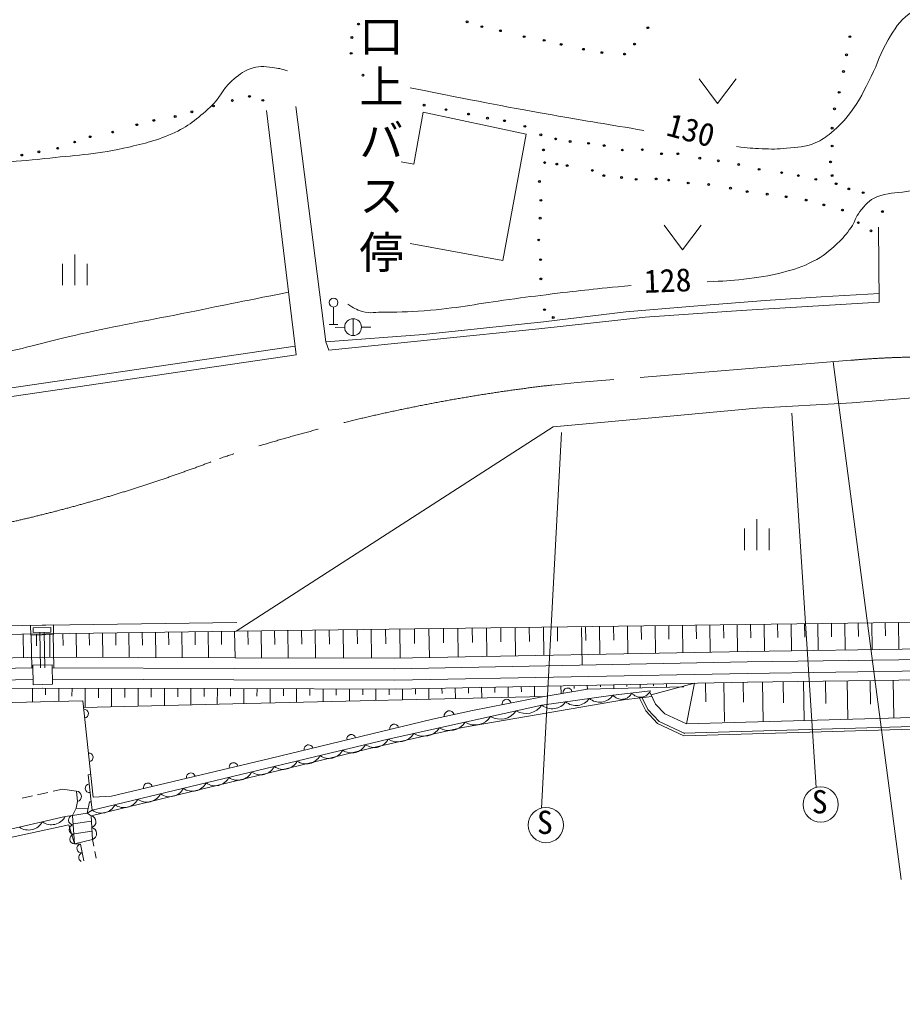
# Model space of a CAD drawing. Units: millimetres, scale not verified. Extents: x 40000 to 680000, y 20000 to 380000.
# Drawn here: x 307133 to 357260, y 261297 to 316409 of the extents above; entities that cross this region are included whole.
import ezdxf
from ezdxf.enums import TextEntityAlignment as Align

# ---------------------------------------------------------------- set-up
doc = ezdxf.new("R2010")
doc.units = ezdxf.units.MM
doc.header["$LTSCALE"] = 1000
doc.linetypes.add('CHAIN', pattern=[18.5, 12, -1.5, 3.5, -1.5])
for name, color, linetype, lineweight in [('M-BGD', 7, 'Continuous', 13), ('M-BMK', 2, 'CHAIN', 13), ('M-STR-HTXT', 7, 'Continuous', 13)]:
    doc.layers.add(name, color=color, linetype=linetype, lineweight=lineweight)
doc.layers.add('M-BMK-HTXT', color=7, linetype='Continuous')
doc.styles.add('ＭＳ ゴシック', font='')
doc.styles.get('ＭＳ ゴシック').set_extended_font_data('MS Gothic')

msp = doc.modelspace()

# ---------------------------------------------------------------- linework, layer by layer
at = {"layer": 'M-BGD'}
for p, q in [((345707, 313047), (346757, 311647)), ((346757, 311647), (347807, 313047)), ((322823, 311462), (324531, 298122)), ((322842, 297369), (321151, 311240)), ((330043, 311145), (329519, 308192)), ((335891, 309897), (330043, 311145)), ((334567, 302726), (335891, 309897)), ((329519, 308192), (328809, 308332)), ((343727, 304742), (344777, 303342)), ((344777, 303342), (345827, 304742)), ((355927, 300360), (355896, 304618)), ((329309, 303693), (334567, 302726)), ((310278, 301320), (310278, 303070)), ((309578, 301320), (309578, 302545)), ((310978, 301320), (310978, 302545)), ((345864, 300171), (349461, 300455)), ((349461, 300455), (352647, 300675)), ((352647, 300675), (355959, 300865)), ((324964, 299089), (324964, 300089)), ((336874, 299256), (341543, 299824)), ((341543, 299824), (345864, 300171)), ((342647, 299508), (348104, 299887)), ((348104, 299887), (355927, 300360)), ((326071, 299424), (326071, 298471)), ((336622, 298846), (342647, 299508)), ((324700, 297645), (336622, 298846)), ((324714, 299089), (325214, 299089)), ((325595, 298936), (325059, 298923)), ((327083, 298953), (326548, 298950)), ((330061, 298530), (336874, 299256)), ((324531, 298122), (330061, 298530)), ((322782, 297861), (298107, 294234)), ((324531, 298122), (324700, 297645)), ((298032, 293741), (322842, 297369)), ((354396, 294655), (358276, 294970)), ((343860, 293866), (348970, 294340)), ((348970, 294340), (354396, 294655)), ((337435, 293288), (343860, 293866)), ((350970, 294057), (352358, 272823)), ((337435, 293288), (319440, 281684)), ((337906, 292970), (336759, 271655)), ((348990, 286296), (348990, 288046)), ((348290, 286296), (348290, 287521)), ((349690, 286296), (349690, 287521)), ((188422, 280415), (319464, 282185)), ((319440, 281684), (370423, 282373)), ((356272, 282182), (356282, 281420)), ((357034, 282192), (357054, 280669)), ((188430, 279915), (319440, 281684)), ((307763, 282023), (309063, 282048)), ((307773, 281474), (307763, 282023)), ((307916, 281876), (308915, 281895)), ((307920, 281626), (307916, 281876)), ((308920, 281645), (307920, 281626)), ((308300, 281633), (308338, 279614)), ((308540, 281638), (308578, 279618)), ((308915, 281895), (308920, 281645)), ((309063, 282048), (309073, 281498)), ((315600, 281633), (315610, 280913)), ((316350, 281643), (316370, 280192)), ((317100, 281653), (317110, 280921)), ((317850, 281663), (317870, 280188)), ((318600, 281673), (318610, 280929)), ((319350, 281683), (319370, 280183)), ((319350, 281683), (319370, 280183)), ((320100, 281693), (320110, 280937)), ((320850, 281703), (320871, 280179)), ((321612, 281714), (321623, 280945)), ((322375, 281724), (322396, 280174)), ((323150, 281735), (323161, 280953)), ((323925, 281745), (323946, 280169)), ((324713, 281756), (324724, 280961)), ((325501, 281766), (325522, 280165)), ((326302, 281777), (326313, 280970)), ((327103, 281788), (327124, 280160)), ((327917, 281799), (327928, 280980)), ((328731, 281810), (328753, 280162)), ((329555, 281821), (329566, 281000)), ((330379, 281832), (330401, 280194)), ((331198, 281843), (331209, 281027)), ((332017, 281854), (332039, 280226)), ((332831, 281865), (332842, 281054)), ((333645, 281876), (333667, 280258)), ((334454, 281887), (334465, 281080)), ((335263, 281898), (335285, 280289)), ((336068, 281909), (336079, 281107)), ((336872, 281920), (336894, 280321)), ((337672, 281931), (337683, 281134)), ((339040, 281902), (339080, 279763)), ((339266, 281952), (339277, 281160)), ((340061, 281963), (340082, 280383)), ((340851, 281974), (340862, 281186)), ((341641, 281984), (341662, 280414)), ((342426, 281995), (342437, 281212)), ((343211, 282005), (343232, 280444)), ((343992, 282016), (344002, 281238)), ((344772, 282027), (344793, 280475)), ((345548, 282037), (345559, 281264)), ((346324, 282048), (346345, 280505)), ((347095, 282058), (347106, 281289)), ((347867, 282068), (347887, 280535)), ((348633, 282079), (348644, 281313)), ((349400, 282089), (349420, 280560)), ((350164, 282099), (350175, 281335)), ((350929, 282110), (350950, 280582)), ((351693, 282120), (351703, 281356)), ((352457, 282130), (352477, 280604)), ((353220, 282141), (353231, 281378)), ((353984, 282151), (354004, 280625)), ((354747, 282161), (354757, 281399)), ((355509, 282172), (355530, 280647)), ((307351, 281521), (307369, 280195)), ((309073, 281498), (307773, 281474)), ((307803, 281474), (307838, 279604)), ((308101, 281531), (308110, 280868)), ((308851, 281541), (308869, 280214)), ((309043, 281497), (309078, 279628)), ((309601, 281552), (309610, 280882)), ((310351, 281562), (310369, 280210)), ((311100, 281572), (311110, 280890)), ((311850, 281582), (311869, 280205)), ((312600, 281592), (312610, 280898)), ((313350, 281602), (313369, 280201)), ((314100, 281612), (314110, 280906)), ((314850, 281622), (314869, 280196)), ((348437, 280546), (328440, 280156)), ((369370, 280844), (348437, 280546)), ((308437, 280216), (291328, 279882)), ((319370, 280183), (308437, 280216)), ((328440, 280156), (319370, 280183)), ((367893, 280223), (348447, 279946)), ((307890, 279605), (292448, 279304)), ((307887, 279755), (308987, 279776)), ((307908, 278655), (307887, 279755)), ((308987, 279776), (309008, 278677)), ((319342, 279583), (308990, 279614)), ((328445, 279556), (319342, 279583)), ((348447, 279946), (328445, 279556)), ((367901, 279573), (348458, 279296)), ((307903, 278955), (292457, 278654)), ((319311, 278933), (309003, 278964)), ((328450, 278906), (319311, 278933)), ((348458, 279296), (328450, 278906)), ((369151, 279091), (348466, 278796)), ((354116, 278877), (354147, 276703)), ((355425, 278895), (355445, 277547)), ((356735, 278914), (356765, 276778)), ((308452, 278466), (290590, 278117)), ((307868, 278454), (307883, 277669)), ((309008, 278677), (307908, 278655)), ((319288, 278433), (308432, 278466)), ((308618, 278465), (308616, 278079)), ((309368, 278463), (309365, 277705)), ((310118, 278461), (310116, 277997)), ((310868, 278458), (310864, 277361)), ((311618, 278456), (311616, 277918)), ((312368, 278454), (312364, 277397)), ((313118, 278452), (313116, 277933)), ((313868, 278449), (313865, 277433)), ((314618, 278447), (314616, 277949)), ((315368, 278445), (315365, 277469)), ((316118, 278443), (316116, 277965)), ((316868, 278440), (316865, 277505)), ((317618, 278438), (317616, 277980)), ((318368, 278436), (318365, 277540)), ((319118, 278434), (319116, 277996)), ((328454, 278406), (319288, 278433)), ((319868, 278432), (319865, 277576)), ((320618, 278429), (320616, 278012)), ((321368, 278427), (321365, 277612)), ((322118, 278425), (322116, 278027)), ((322868, 278423), (322865, 277648)), ((323618, 278420), (323616, 278043)), ((324368, 278418), (324365, 277684)), ((325117, 278416), (325116, 278059)), ((325867, 278414), (325865, 277720)), ((326617, 278411), (326616, 278074)), ((327367, 278409), (327366, 277756)), ((328117, 278407), (328117, 278088)), ((348471, 278796), (328454, 278406)), ((328867, 278414), (328880, 277792)), ((329617, 278428), (329623, 278119)), ((330367, 278443), (330379, 277828)), ((331117, 278458), (331123, 278152)), ((331867, 278472), (331879, 277864)), ((332617, 278487), (332623, 278184)), ((333367, 278502), (333378, 277899)), ((334116, 278516), (334122, 278217)), ((334866, 278531), (334878, 277935)), ((335616, 278545), (335622, 278249)), ((336366, 278560), (336377, 277971)), ((339369, 278410), (336716, 277957)), ((337116, 278575), (337121, 278318)), ((337866, 278589), (337874, 278152)), ((338616, 278604), (338619, 278441)), ((339321, 278402), (344837, 278533)), ((339365, 278619), (339370, 278403)), ((340115, 278633), (340117, 278527)), ((340865, 278648), (340869, 278439)), ((341615, 278663), (341617, 278559)), ((342365, 278677), (342369, 278474)), ((345442, 278737), (342981, 278076)), ((343115, 278692), (343117, 278592)), ((343865, 278706), (343868, 278510)), ((345442, 278737), (344996, 276430)), ((346074, 278749), (346095, 277683)), ((347107, 278770), (347150, 276570)), ((348207, 278791), (348229, 277657)), ((349307, 278808), (349339, 276564)), ((350475, 278825), (350492, 277623)), ((351643, 278841), (351674, 276631)), ((352879, 278859), (352897, 277586)), ((319247, 277562), (336902, 277984)), ((342321, 277887), (342682, 277165)), ((342455, 277954), (342807, 277251)), ((342924, 278189), (343242, 277555)), ((310732, 277738), (290668, 277248)), ((310765, 277359), (319247, 277562)), ((342807, 277251), (343444, 276572)), ((343242, 277555), (343757, 277006)), ((342682, 277165), (343354, 276449)), ((343757, 277006), (344996, 276430)), ((367311, 277075), (344996, 276430)), ((343354, 276449), (344840, 275759)), ((343444, 276572), (344903, 275895)), ((366863, 276536), (344836, 275901)), ((366868, 276386), (344840, 275751)), ((311172, 273560), (311030, 273544)), ((311030, 273544), (311208, 272012)), ((307287, 272217), (307873, 272348)), ((308166, 272413), (308751, 272545)), ((309044, 272610), (309581, 272730)), ((309581, 272730), (310380, 272615)), ((310152, 271241), (310975, 271363)), ((310152, 271241), (310262, 269626)), ((310358, 271658), (311029, 271626)), ((311283, 269876), (311206, 271216)), ((309937, 270704), (310262, 269626)), ((310184, 270765), (311224, 270909)), ((310223, 270196), (311256, 270340)), ((311283, 269876), (310262, 269626)), ((310262, 269626), (310592, 269613)), ((310592, 269613), (310794, 268660)), ((311359, 269490), (311283, 269876)), ((311493, 268810), (311417, 269196))]:
    msp.add_line(p, q, dxfattribs=at)
for points in [[(336716, 277957), (332851, 277199), (330588, 276693), (321354, 274463), (312365, 272338), (311311, 272267), (310725, 277738)], [(343029, 277981), (341415, 277799), (332285, 276217), (327396, 275130)], [(336784, 277498), (340826, 278063), (342946, 278312)], [(311268, 271529), (328069, 275561), (336784, 277498)], [(327396, 275130), (319509, 273210), (311206, 271216)], [(309733, 271173), (310152, 271241), (310358, 271658), (310428, 272021), (310380, 272615)], [(311206, 271216), (310975, 271363), (311268, 271529), (311208, 272012), (311106, 272007), (310975, 271363)], [(286920, 265759), (290638, 266685), (298034, 268467), (309733, 271173)], [(287756, 261297), (286982, 265225), (299483, 268424), (309937, 270704)]]:
    msp.add_lwpolyline(points, dxfattribs=at)
at = {"layer": 'M-BGD', "lineweight": 25}
for centre in [(326381, 316147), (332542, 316273), (333384, 316000), (334435, 315768), (342805, 315937), (326007, 315383), (335781, 315432), (336917, 315222), (354270, 315432), (337884, 314990), (339146, 314717), (342048, 315011), (325960, 314486), (340197, 314528), (341480, 314443), (354077, 314401), (326633, 313245), (353909, 313455), (320192, 312042), (353660, 312271), (318146, 311497), (319220, 311808), (320949, 311818), (330103, 311541), (353397, 311336), (315978, 310902), (316922, 311163), (331344, 311289), (332627, 311037), (333699, 310805), (313800, 310434), (314763, 310677), (334666, 310658), (335823, 310343), (353257, 310237), (311155, 309752), (312426, 310014), (336727, 309859), (310267, 309453), (337569, 309628), (338389, 309480), (339440, 309375), (340323, 309249), (353257, 309228), (307267, 308710), (308239, 308897), (309305, 309098), (336880, 309002), (341354, 308997), (342490, 309018), (343583, 308786), (344508, 308786), (336943, 308287), (337632, 308198), (338220, 308113), (345749, 308534), (346801, 308387), (347957, 308177), (353173, 308324), (339650, 307840), (340302, 307546), (349114, 307903), (350397, 307714), (351343, 307546), (353257, 307546), (336648, 307214), (341312, 307441), (342132, 307335), (343268, 307356), (343983, 307293), (345097, 307125), (346254, 307041), (352331, 307335), (353488, 307083), (347495, 306831), (348441, 306641), (349577, 306494), (354203, 306789), (355023, 306578), (336733, 306142), (350649, 306347), (351785, 306158), (352794, 305884), (353846, 305590), (356117, 305506), (336691, 305132), (354750, 304875), (355465, 304412), (336606, 303892), (336712, 302777), (336733, 301684), (336936, 299936), (337431, 299496)]:
    msp.add_circle(centre, 50, dxfattribs=at)
at = {"layer": 'M-BGD'}
for centre, radius in [((324964, 300339), 250), ((326071, 298948), 477), ((352613, 271856), 1000), ((337014, 270689), 1000)]:
    msp.add_circle(centre, radius, dxfattribs=at)
for centre, radius, start, end in [((338250, 278219), 250, 9.6758, 189.6758), ((334784, 277578), 250, 11.096, 191.0973), ((338719, 278396), 921, 230.3493, 325.5577), ((340066, 278584), 921, 230.3493, 325.5577), ((341318, 278448), 625, 218.0119, 335.3634), ((342378, 278572), 625, 218.0119, 335.3634), ((310802, 277016), 250, 276.1167, 96.1167), ((335890, 278091), 1072, 238.6087, 326.4537), ((337372, 278208), 921, 230.3493, 325.5577), ((331530, 276876), 294, 17.8891, 187.3344), ((332985, 277445), 1072, 238.6087, 326.4537), ((334438, 277768), 1072, 238.6087, 326.4537), ((328401, 276165), 250, 13.5779, 193.5779), ((330080, 276800), 1072, 238.6087, 326.4537), ((331533, 277123), 1072, 238.6087, 326.4537), ((325971, 275578), 250, 13.5779, 193.5779), ((328628, 276477), 1072, 238.6087, 326.4537), ((323541, 274991), 250, 13.5774, 193.5787), ((325994, 275666), 886, 234.9044, 332.0877), ((327286, 275976), 886, 234.9044, 332.0877), ((311068, 274530), 250, 276.1168, 96.1155), ((323409, 275046), 886, 234.9044, 332.0877), ((324701, 275356), 886, 234.9044, 332.0877), ((319293, 273976), 250, 13.298, 193.2993), ((320824, 274425), 886, 234.9044, 332.0877), ((322117, 274735), 886, 234.9044, 332.0877), ((316860, 273400), 250, 13.2992, 193.2992), ((318239, 273805), 886, 234.9044, 332.0877), ((319532, 274115), 886, 234.9044, 332.0877), ((311119, 272778), 250, 96.6268, 276.6268), ((314427, 272825), 250, 13.2992, 193.2992), ((316947, 273495), 886, 234.9044, 332.0877), ((310351, 272314), 303, 284.5771, 84.5231), ((314362, 272874), 886, 234.9044, 332.0877), ((315655, 273184), 886, 234.9044, 332.0877), ((311777, 272254), 886, 234.9044, 332.0877), ((313070, 272564), 886, 234.9044, 332.0877), ((308950, 271599), 892, 234.6008, 331.4516), ((310191, 270974), 271, 98.2838, 269.5482), ((311125, 270875), 350, 289.8814, 76.635), ((307650, 271299), 892, 234.6008, 331.4516), ((310228, 270435), 271, 98.2838, 269.5482), ((310264, 269897), 271, 98.2838, 269.5482), ((311164, 270205), 350, 289.8814, 76.635), ((310654, 269362), 258, 103.8539, 280.0965), ((310761, 268857), 258, 103.8539, 242.5265)]:
    msp.add_arc(centre, radius, start, end, dxfattribs=at)
for points, knots in [([(347837, 309195), (348519, 309112), (348720, 309086), (349289, 309069), (349831, 309053), (350138, 309039), (350676, 309101), (351317, 309174), (351707, 309148), (352299, 309402), (352686, 309568), (352885, 309710), (353211, 309977), (353690, 310370), (353927, 310634), (354304, 311126), (354863, 311857), (355055, 312351), (355477, 313168), (355887, 313965), (355972, 314487), (356444, 315250), (356834, 315881), (357031, 316302), (357643, 316722), (358360, 317215), (358896, 317269), (359746, 317458), (360923, 317721), (361616, 317667), (362816, 317795), (363949, 317915), (364586, 317957), (365718, 318089), (367333, 318277), (367860, 318369), (369840, 318678)], [0, 0, 0, 0, 1, 1, 1, 2, 2, 2, 3, 3, 3, 4, 4, 4, 5, 5, 5, 6, 6, 6, 7, 7, 7, 8, 8, 8, 9, 9, 9, 10, 10, 10, 11, 11, 11, 12, 12, 12, 12]), ([(346173, 301525), (347159, 301563), (347446, 301576), (348255, 301673), (349116, 301775), (349604, 301830), (350443, 302051), (351143, 302236), (351541, 302355), (352188, 302682), (352780, 302982), (353065, 303244), (353555, 303692), (353899, 304006), (354065, 304215), (354333, 304596), (354566, 304927), (354581, 305188), (354838, 305500), (355156, 305887), (355341, 306154), (355805, 306341), (356424, 306590), (356829, 306527), (357488, 306636), (358702, 306835), (359373, 307022), (360600, 307119), (361804, 307215), (362484, 307080), (363691, 307077), (364718, 307075), (365294, 307066), (366320, 307098), (367651, 307140), (368403, 307097), (369727, 307246), (369986, 307275), (370147, 307251), (370386, 307355), (370656, 307473), (370818, 307544), (371031, 307748), (371240, 307948), (371357, 308079), (371470, 308346), (371611, 308679), (371521, 308910), (371507, 309271), (371471, 310222), (371318, 310744), (371248, 311692), (371204, 312282), (371208, 312615), (371220, 313206), (371233, 313865), (371257, 314092), (371332, 314889)], [0, 0, 0, 0, 1, 1, 1, 2, 2, 2, 3, 3, 3, 4, 4, 4, 5, 5, 5, 6, 6, 6, 7, 7, 7, 8, 8, 8, 9, 9, 9, 10, 10, 10, 11, 11, 11, 12, 12, 12, 13, 13, 13, 14, 14, 14, 15, 15, 15, 16, 16, 16, 17, 17, 17, 18, 18, 18, 19, 19, 19, 19]), ([(279838, 296785), (280134, 297061), (280280, 297164), (280611, 297328), (281123, 297582), (281494, 297456), (282055, 297566), (282744, 297702), (283142, 297746), (283807, 297973), (284297, 298140), (284577, 298235), (285027, 298492), (285652, 298849), (285974, 299107), (286499, 299599), (287330, 300377), (287619, 300977), (288353, 301846), (289070, 302694), (289427, 303212), (290218, 303991), (290933, 304695), (291344, 305093), (292170, 305663), (292892, 306161), (293321, 306433), (294147, 306728), (295135, 307081), (295735, 307132), (296769, 307317), (298575, 307641), (299598, 307771), (301423, 307962), (303192, 308147), (304193, 308142), (305966, 308284), (306968, 308365), (307532, 308393), (308531, 308509), (310297, 308713), (311308, 308712), (313042, 309101), (314134, 309346), (314762, 309472), (315787, 309921), (316736, 310337), (317191, 310748), (317967, 311435), (318529, 311933), (318620, 312428), (319186, 312922), (319556, 313244), (319782, 313427), (320238, 313608), (320697, 313791), (321009, 313736), (321500, 313679), (321834, 313639), (321971, 313610), (322341, 313496)], [0, 0, 0, 0, 1, 1, 1, 2, 2, 2, 3, 3, 3, 4, 4, 4, 5, 5, 5, 6, 6, 6, 7, 7, 7, 8, 8, 8, 9, 9, 9, 10, 10, 10, 11, 11, 11, 12, 12, 12, 13, 13, 13, 14, 14, 14, 15, 15, 15, 16, 16, 16, 17, 17, 17, 18, 18, 18, 19, 19, 19, 20, 20, 20, 20]), ([(329310, 312526), (333206, 311757), (334211, 311547), (337365, 310991), (339399, 310631), (340543, 310452), (342580, 310107), (342580, 310107), (342580, 310107), (342580, 310107)], [0, 0, 0, 0, 1, 1, 1, 2, 2, 2, 3, 3, 3, 3]), ([(290670, 296321), (291082, 296524), (291265, 296573), (291666, 296668), (292507, 296866), (293014, 296625), (293874, 296541), (294987, 296433), (295596, 296226), (296713, 296163), (297459, 296121), (297881, 296093), (298627, 296142), (300115, 296240), (300942, 296394), (302412, 296647), (304121, 296940), (305057, 297216), (306744, 297614), (308259, 297971), (309095, 298221), (310614, 298560), (312849, 299059), (314116, 299266), (316361, 299717), (318723, 300192), (319460, 300340), (322408, 300932)], [0, 0, 0, 0, 1, 1, 1, 2, 2, 2, 3, 3, 3, 4, 4, 4, 5, 5, 5, 6, 6, 6, 7, 7, 7, 8, 8, 8, 9, 9, 9, 9]), ([(325775, 300243), (326103, 300025), (326254, 299947), (326595, 299843), (327066, 299699), (327363, 299804), (327856, 299801), (328876, 299795), (329449, 299817), (330464, 299906), (332215, 300059), (333180, 300282), (334922, 300516), (335875, 300644), (336408, 300714), (337362, 300831), (339117, 301047), (339682, 301096), (341862, 301315)], [0, 0, 0, 0, 1, 1, 1, 2, 2, 2, 3, 3, 3, 4, 4, 4, 5, 5, 5, 6, 6, 6, 6])]:
    msp.add_open_spline(points, degree=3, knots=knots, dxfattribs=at)
at = {"layer": 'M-BMK'}
for p, q in [((354319, 297065), (338794, 295803)), ((338794, 295803), (337350, 295659))]:
    msp.add_line(p, q, dxfattribs=at)
for centre, radius, start, end in [((358786, 245629), 51629, 81.8265, 94.9628), ((348214, 201759), 94527, 96.5996, 108.32994), ((287718, 371311), 85550, 270.30357, 291.11925)]:
    msp.add_arc(centre, radius, start, end, dxfattribs=at)
at = {"layer": 'M-STR-HTXT'}
msp.add_line((353325, 296984), (357179, 267595), dxfattribs=at)

# ---------------------------------------------------------------- texts
at = {"layer": 'M-BGD', "style": 'ＭＳ ゴシック'}
for s, height, p in [('口', 1833, (326428, 313990)), ('上', 1833, (326428, 311130)), ('バ', 1833, (326428, 308062)), ('ス', 1833, (326428, 304931)), ('停', 1833, (326428, 301730)), ('S', 1320, (352108, 270955)), ('S', 1320, (336509, 269788))]:
    msp.add_text(s, height=height, dxfattribs=at).set_placement(p, align=Align.BOTTOM_LEFT)
at = {"layer": 'M-BMK-HTXT', "style": 'ＭＳ ゴシック'}
for s, rotation, p in [('130', 344.735, (343671, 309465)), ('128', 2.229, (342619, 300490))]:
    msp.add_text(s, height=1320, rotation=rotation, dxfattribs=at).set_placement(p, align=Align.BOTTOM_LEFT)

doc.saveas('drawing.dxf')
